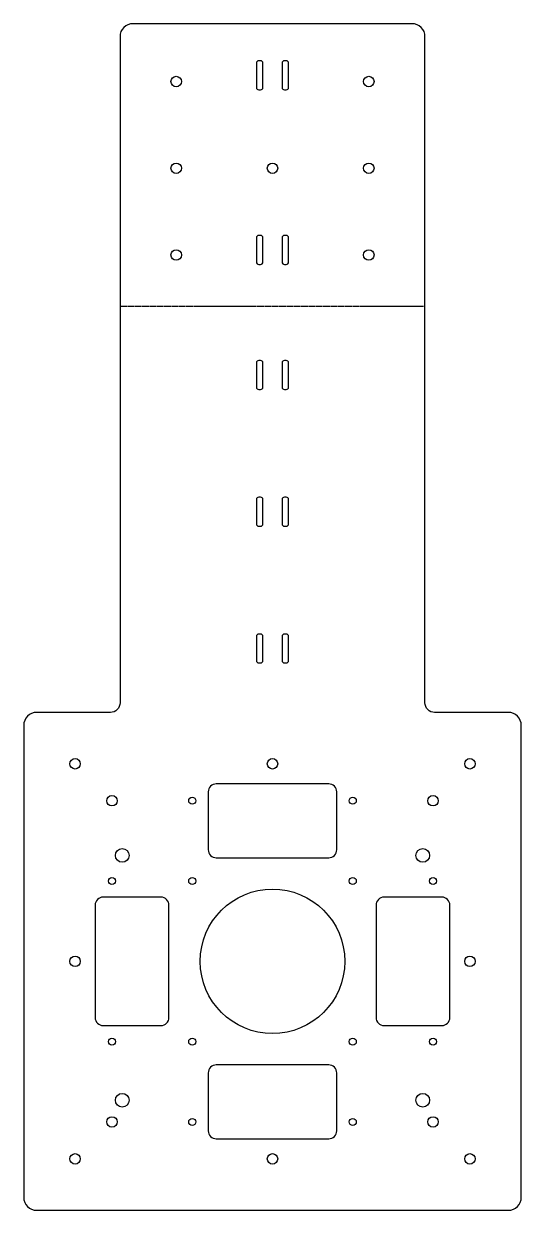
# Model space of a CAD drawing. Header units: millimetres. Extents: x 0 to 310, y 0 to 739.
import ezdxf

# ---------------------------------------------------------------- set-up
doc = ezdxf.new("R2010")
doc.units = ezdxf.units.MM
doc.linetypes.add('DASHED', pattern=[1.524, 1.27, -0.254])

msp = doc.modelspace()

# ---------------------------------------------------------------- linework, layer by layer
at = {"linetype": 'DASHED'}
msp.add_line((60, 562.90425), (250, 562.90425), dxfattribs=at)
for points in [[(0, 8, 0.4142135624), (8, 0), (302, 0, 0.4142135624), (310, 8), (310, 302, 0.4142135624), (302, 310), (256, 310, -0.4142135624), (250, 316), (250, 730.8085, 0.4142135624), (242, 738.8085), (68, 738.8085, 0.4142135624), (60, 730.8085), (60, 316, -0.4142135624), (54, 310), (8, 310, 0.4142135624), (0, 302)], [(145, 699.118115, 0.4142135624), (146.4, 697.718115), (147.6, 697.718115, 0.4142135624), (149, 699.118115), (149, 714.318115, 0.4142135624), (147.6, 715.718115), (146.4, 715.718115, 0.4142135624), (145, 714.318115)], [(161, 699.118115, 0.4142135624), (162.4, 697.718115), (163.6, 697.718115, 0.4142135624), (165, 699.118115), (165, 714.318115, 0.4142135624), (163.6, 715.718115), (162.4, 715.718115, 0.4142135624), (161, 714.318115)], [(145, 590.391835, 0.4142135624), (146.4, 588.991835), (147.6, 588.991835, 0.4142135624), (149, 590.391835), (149, 605.591835, 0.4142135624), (147.6, 606.991835), (146.4, 606.991835, 0.4142135624), (145, 605.591835)], [(161, 590.391835, 0.4142135624), (162.4, 588.991835), (163.6, 588.991835, 0.4142135624), (165, 590.391835), (165, 605.591835, 0.4142135624), (163.6, 606.991835), (162.4, 606.991835, 0.4142135624), (161, 605.591835)], [(145, 512.516665, 0.4142135624), (146.4, 511.116665), (147.6, 511.116665, 0.4142135624), (149, 512.516665), (149, 527.716665, 0.4142135624), (147.6, 529.116665), (146.4, 529.116665, 0.4142135624), (145, 527.716665)], [(161, 512.516665, 0.4142135624), (162.4, 511.116665), (163.6, 511.116665, 0.4142135624), (165, 512.516665), (165, 527.716665, 0.4142135624), (163.6, 529.116665), (162.4, 529.116665, 0.4142135624), (161, 527.716665)], [(145, 427.353525, 0.4142135624), (146.4, 425.953525), (147.6, 425.953525, 0.4142135624), (149, 427.353525), (149, 442.553525, 0.4142135624), (147.6, 443.953525), (146.4, 443.953525, 0.4142135624), (145, 442.553525)], [(161, 427.353525, 0.4142135624), (162.4, 425.953525), (163.6, 425.953525, 0.4142135624), (165, 427.353525), (165, 442.553525, 0.4142135624), (163.6, 443.953525), (162.4, 443.953525, 0.4142135624), (161, 442.553525)], [(145, 342.190385, 0.4142135624), (146.4, 340.790385), (147.6, 340.790385, 0.4142135624), (149, 342.190385), (149, 357.390385, 0.4142135624), (147.6, 358.790385), (146.4, 358.790385, 0.4142135624), (145, 357.390385)], [(161, 342.190385, 0.4142135624), (162.4, 340.790385), (163.6, 340.790385, 0.4142135624), (165, 342.190385), (165, 357.390385, 0.4142135624), (163.6, 358.790385), (162.4, 358.790385, 0.4142135624), (161, 357.390385)], [(115, 224.5, 0.4142135624), (120, 219.5), (190, 219.5, 0.4142135624), (195, 224.5), (195, 260.5, 0.4142135624), (190, 265.5), (120, 265.5, 0.4142135624), (115, 260.5)], [(44.5, 120, 0.4142135624), (49.5, 115), (85.5, 115, 0.4142135624), (90.5, 120), (90.5, 190, 0.4142135624), (85.5, 195), (49.5, 195, 0.4142135624), (44.5, 190)], [(219.5, 120, 0.4142135624), (224.5, 115), (260.5, 115, 0.4142135624), (265.5, 120), (265.5, 190, 0.4142135624), (260.5, 195), (224.5, 195, 0.4142135624), (219.5, 190)], [(115, 49.5, 0.4142135624), (120, 44.5), (190, 44.5, 0.4142135624), (195, 49.5), (195, 85.5, 0.4142135624), (190, 90.5), (120, 90.5, 0.4142135624), (115, 85.5)]]:
    msp.add_lwpolyline(points, format="xyb", close=True)
for centre, radius in [((95, 702.8085), 3.25), ((215, 702.8085), 3.25), ((95, 648.8085), 3.25), ((155, 648.8085), 3.25), ((215, 648.8085), 3.25), ((95, 594.8085), 3.25), ((215, 594.8085), 3.25), ((32, 278), 3.25), ((155, 278), 3.25), ((278, 278), 3.25), ((55, 255), 3.25), ((105, 255), 2.2), ((205, 255), 2.2), ((255, 255), 3.25), ((61.3625, 220.93), 4.25), ((248.6375, 220.93), 4.25), ((55, 205), 2.2), ((105, 205), 2.2), ((205, 205), 2.2), ((255, 205), 2.2), ((155, 155), 45), ((32, 155), 3.25), ((278, 155), 3.25), ((55, 105), 2.2), ((105, 105), 2.2), ((205, 105), 2.2), ((255, 105), 2.2), ((61.3625, 68.53), 4.25), ((248.6375, 68.53), 4.25), ((55, 55), 3.25), ((105, 55), 2.2), ((205, 55), 2.2), ((255, 55), 3.25), ((32, 32), 3.25), ((155, 32), 3.25), ((278, 32), 3.25)]:
    msp.add_circle(centre, radius)

doc.saveas('drawing.dxf')
